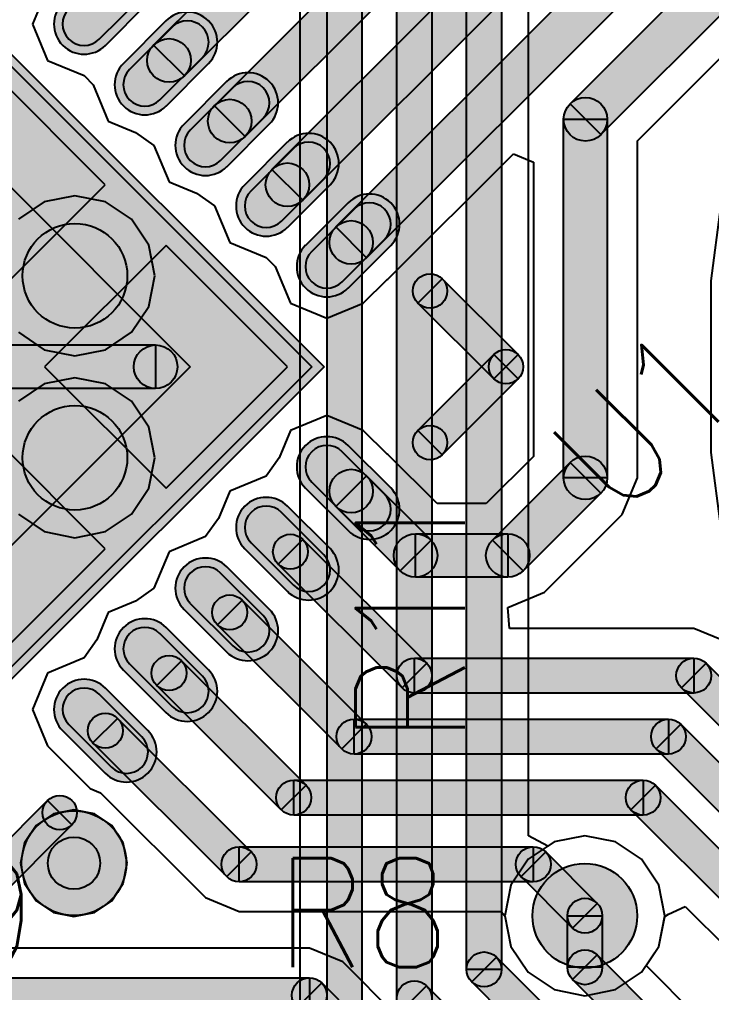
# Model space of a CAD drawing. Header units: millimetres. Extents: x -4 to 157, y -60 to 103.
# Drawn here: x 73.82 to 89.68, y 10.64 to 32.97 of the extents above; entities that cross this region are included whole.
import ezdxf

# ---------------------------------------------------------------- set-up
doc = ezdxf.new("R2010")
doc.units = ezdxf.units.MM
for name, color, linetype, true_color in [('BottomLayer', 5, 'Continuous', 0x0000ff), ('BottomOverlay', 7, 'Continuous', 0x999900), ('BottomPaste', 7, 'Continuous', 0x7f0000), ('BottomSolder', 6, 'Continuous', 0xff00ff), ('Mechanical18', 7, 'Continuous', 0x7f7f00), ('MidLayer1', 7, 'Continuous', 0x7f0000), ('MidLayer2', 7, 'Continuous', 0x3f7f00), ('TopLayer', 1, 'Continuous', 0xff0000)]:
    doc.layers.add(name, color=color, linetype=linetype, true_color=true_color)
doc.styles.add('textstyle40', font='standard')
doc.styles.add('textstyle41', font='standard')
doc.styles.add('textstyle43', font='standard')
doc.styles.add('textstyle44', font='standard')

msp = doc.modelspace()

# ---------------------------------------------------------------- hatches: boundary and pattern name
at = {"layer": 'BottomLayer', "true_color": 0x0000ff}
for points in [[(80.313, 28.822), (79.606, 29.529), (89.182, 39.105), (89.889, 38.398)], [(78.991, 30.284), (78.284, 30.991), (84.064, 36.771), (84.771, 36.064)], [(81.775, 27.5), (81.068, 28.207), (89.469, 36.608), (90.176, 35.901)], [(77.599, 31.676), (76.892, 32.383), (79.155, 34.646), (79.862, 33.939)], [(87.146, 30.326), (86.439, 31.033), (90.215, 34.808), (90.922, 34.101)], [(80.516, 25), (73, 17.484), (65.484, 25), (73, 32.516)], [(87.293, 22.45), (86.293, 22.45), (86.293, 30.679), (87.293, 30.679)], [(85.366, 20.316), (84.659, 21.023), (86.439, 22.803), (87.146, 22.096)], [(81.068, 21.793), (81.775, 22.5), (83.252, 21.023), (82.545, 20.316)], [(79.746, 20.472), (80.312, 21.037), (83.153, 18.196), (82.588, 17.631)], [(82.898, 20.169), (82.898, 21.169), (85.012, 21.169), (85.012, 20.169)], [(78.355, 19.08), (78.92, 19.645), (81.769, 16.796), (81.204, 16.231)], [(82.87, 17.513), (82.87, 18.313), (89.276, 18.313), (89.276, 17.513)], [(76.963, 17.688), (77.528, 18.254), (80.386, 15.396), (79.82, 14.831)], [(88.993, 17.631), (89.559, 18.196), (92.096, 15.659), (91.53, 15.094)], [(75.501, 16.366), (76.067, 16.931), (79.132, 13.866), (78.567, 13.3)], [(81.487, 16.113), (81.487, 16.913), (88.696, 16.913), (88.696, 16.113)], [(88.413, 16.231), (88.979, 16.796), (91.516, 14.259), (90.95, 13.694)], [(80.103, 14.713), (80.103, 15.513), (88.116, 15.513), (88.116, 14.713)], [(87.833, 14.831), (88.399, 15.396), (91.111, 12.684), (90.545, 12.119)], [(78.85, 13.183), (78.85, 13.983), (85.598, 13.983), (85.598, 13.183)], [(85.316, 13.3), (85.881, 13.866), (87.062, 12.684), (86.497, 12.119)], [(70.199, 10.177), (70.199, 10.977), (80.464, 10.977), (80.464, 10.177)], [(80.181, 10.295), (80.747, 10.86), (83.125, 8.482), (82.56, 7.916)]]:
    msp.add_hatch(color=5, dxfattribs=at).paths.add_polyline_path(points, flags=0)
h = msp.add_hatch(color=5, dxfattribs=at)
edge = h.paths.add_edge_path(flags=0)
edge.add_arc((76.271, 33.839), 0.492, 315, 495)
edge.add_line((75.923, 34.187), (74.949, 33.212))
edge.add_arc((75.297, 32.864), 0.492, 135, 315)
edge.add_line((75.645, 32.516), (76.619, 33.491))
h = msp.add_hatch(color=5, dxfattribs=at)
edge = h.paths.add_edge_path(flags=0)
edge.add_arc((77.663, 32.447), 0.492, 315, 495)
edge.add_line((77.315, 32.795), (76.341, 31.821))
edge.add_arc((76.689, 31.473), 0.492, 135, 315)
edge.add_line((77.037, 31.125), (78.011, 32.099))
h = msp.add_hatch(color=5, dxfattribs=at)
edge = h.paths.add_edge_path(flags=0)
edge.add_arc((77.245, 32.029), 0.5, 0, 360)
h = msp.add_hatch(color=5, dxfattribs=at)
edge = h.paths.add_edge_path(flags=0)
edge.add_arc((79.055, 31.055), 0.492, 315, 495)
edge.add_line((78.707, 31.403), (77.733, 30.429))
edge.add_arc((78.081, 30.081), 0.492, 135, 315)
edge.add_line((78.429, 29.733), (79.403, 30.707))
h = msp.add_hatch(color=5, dxfattribs=at)
edge = h.paths.add_edge_path(flags=0)
edge.add_arc((78.637, 30.637), 0.5, 0, 360)
h = msp.add_hatch(color=5, dxfattribs=at)
edge = h.paths.add_edge_path(flags=0)
edge.add_arc((86.793, 30.679), 0.5, 0, 360)
h = msp.add_hatch(color=5, dxfattribs=at)
edge = h.paths.add_edge_path(flags=0)
edge.add_arc((86.793, 30.679), 0.5, 0, 360)
h = msp.add_hatch(color=5, dxfattribs=at)
edge = h.paths.add_edge_path(flags=0)
edge.add_arc((80.447, 29.663), 0.492, 315, 495)
edge.add_line((80.099, 30.011), (79.125, 29.037))
edge.add_arc((79.473, 28.689), 0.492, 135, 315)
edge.add_line((79.821, 28.341), (80.795, 29.315))
h = msp.add_hatch(color=5, dxfattribs=at)
edge = h.paths.add_edge_path(flags=0)
edge.add_arc((79.96, 29.176), 0.5, 0, 360)
h = msp.add_hatch(color=5, dxfattribs=at)
edge = h.paths.add_edge_path(flags=0)
edge.add_arc((81.839, 28.271), 0.492, 315, 495)
edge.add_line((81.491, 28.619), (80.516, 27.645))
edge.add_arc((80.864, 27.297), 0.492, 135, 315)
edge.add_line((81.212, 26.949), (82.187, 27.923))
h = msp.add_hatch(color=5, dxfattribs=at)
edge = h.paths.add_edge_path(flags=0)
edge.add_arc((75.088, 27.088), 1.2, 0, 360)
h = msp.add_hatch(color=5, dxfattribs=at)
edge = h.paths.add_edge_path(flags=0)
edge.add_arc((81.421, 27.853), 0.5, 0, 360)
h = msp.add_hatch(color=5, dxfattribs=at)
edge = h.paths.add_edge_path(flags=0)
edge.add_arc((75.088, 22.912), 1.2, 0, 360)
h = msp.add_hatch(color=5, dxfattribs=at)
edge = h.paths.add_edge_path(flags=0)
edge.add_arc((80.864, 22.703), 0.492, 45, 225)
edge.add_line((80.516, 22.355), (81.491, 21.381))
edge.add_arc((81.839, 21.729), 0.492, 225, 405)
edge.add_line((82.187, 22.077), (81.212, 23.051))
h = msp.add_hatch(color=5, dxfattribs=at)
edge = h.paths.add_edge_path(flags=0)
edge.add_arc((86.793, 22.45), 0.5, 0, 360)
h = msp.add_hatch(color=5, dxfattribs=at)
edge = h.paths.add_edge_path(flags=0)
edge.add_arc((86.793, 22.45), 0.5, 0, 360)
h = msp.add_hatch(color=5, dxfattribs=at)
edge = h.paths.add_edge_path(flags=0)
edge.add_arc((81.421, 22.147), 0.5, 0, 360)
h = msp.add_hatch(color=5, dxfattribs=at)
edge = h.paths.add_edge_path(flags=0)
edge.add_arc((79.473, 21.311), 0.492, 45, 225)
edge.add_line((79.125, 20.963), (80.099, 19.989))
edge.add_arc((80.447, 20.337), 0.492, 225, 405)
edge.add_line((80.795, 20.685), (79.821, 21.659))
h = msp.add_hatch(color=5, dxfattribs=at)
edge = h.paths.add_edge_path(flags=0)
edge.add_arc((80.029, 20.755), 0.4, 0, 360)
h = msp.add_hatch(color=5, dxfattribs=at)
edge = h.paths.add_edge_path(flags=0)
edge.add_arc((82.898, 20.669), 0.5, 0, 360)
h = msp.add_hatch(color=5, dxfattribs=at)
edge = h.paths.add_edge_path(flags=0)
edge.add_arc((82.898, 20.669), 0.5, 0, 360)
h = msp.add_hatch(color=5, dxfattribs=at)
edge = h.paths.add_edge_path(flags=0)
edge.add_arc((85.012, 20.669), 0.5, 0, 360)
h = msp.add_hatch(color=5, dxfattribs=at)
edge = h.paths.add_edge_path(flags=0)
edge.add_arc((85.012, 20.669), 0.5, 0, 360)
h = msp.add_hatch(color=5, dxfattribs=at)
edge = h.paths.add_edge_path(flags=0)
edge.add_arc((78.081, 19.919), 0.492, 45, 225)
edge.add_line((77.733, 19.571), (78.707, 18.597))
edge.add_arc((79.055, 18.945), 0.492, 225, 405)
edge.add_line((79.403, 19.293), (78.429, 20.267))
h = msp.add_hatch(color=5, dxfattribs=at)
edge = h.paths.add_edge_path(flags=0)
edge.add_arc((78.637, 19.363), 0.4, 0, 360)
h = msp.add_hatch(color=5, dxfattribs=at)
edge = h.paths.add_edge_path(flags=0)
edge.add_arc((76.689, 18.527), 0.492, 45, 225)
edge.add_line((76.341, 18.18), (77.315, 17.205))
edge.add_arc((77.663, 17.553), 0.492, 225, 405)
edge.add_line((78.011, 17.901), (77.037, 18.875))
h = msp.add_hatch(color=5, dxfattribs=at)
edge = h.paths.add_edge_path(flags=0)
edge.add_arc((77.245, 17.971), 0.4, 0, 360)
h = msp.add_hatch(color=5, dxfattribs=at)
edge = h.paths.add_edge_path(flags=0)
edge.add_arc((82.87, 17.913), 0.4, 0, 360)
h = msp.add_hatch(color=5, dxfattribs=at)
edge = h.paths.add_edge_path(flags=0)
edge.add_arc((82.87, 17.913), 0.4, 0, 360)
h = msp.add_hatch(color=5, dxfattribs=at)
edge = h.paths.add_edge_path(flags=0)
edge.add_arc((89.276, 17.913), 0.4, 0, 360)
h = msp.add_hatch(color=5, dxfattribs=at)
edge = h.paths.add_edge_path(flags=0)
edge.add_arc((89.276, 17.913), 0.4, 0, 360)
h = msp.add_hatch(color=5, dxfattribs=at)
edge = h.paths.add_edge_path(flags=0)
edge.add_arc((75.297, 17.136), 0.492, 45, 225)
edge.add_line((74.949, 16.788), (75.923, 15.813))
edge.add_arc((76.271, 16.161), 0.492, 225, 405)
edge.add_line((76.619, 16.509), (75.645, 17.484))
h = msp.add_hatch(color=5, dxfattribs=at)
edge = h.paths.add_edge_path(flags=0)
edge.add_arc((75.784, 16.648), 0.4, 0, 360)
h = msp.add_hatch(color=5, dxfattribs=at)
edge = h.paths.add_edge_path(flags=0)
edge.add_arc((81.487, 16.513), 0.4, 0, 360)
h = msp.add_hatch(color=5, dxfattribs=at)
edge = h.paths.add_edge_path(flags=0)
edge.add_arc((81.487, 16.513), 0.4, 0, 360)
h = msp.add_hatch(color=5, dxfattribs=at)
edge = h.paths.add_edge_path(flags=0)
edge.add_arc((88.696, 16.513), 0.4, 0, 360)
h = msp.add_hatch(color=5, dxfattribs=at)
edge = h.paths.add_edge_path(flags=0)
edge.add_arc((88.696, 16.513), 0.4, 0, 360)
h = msp.add_hatch(color=5, dxfattribs=at)
edge = h.paths.add_edge_path(flags=0)
edge.add_arc((80.103, 15.113), 0.4, 0, 360)
h = msp.add_hatch(color=5, dxfattribs=at)
edge = h.paths.add_edge_path(flags=0)
edge.add_arc((80.103, 15.113), 0.4, 0, 360)
h = msp.add_hatch(color=5, dxfattribs=at)
edge = h.paths.add_edge_path(flags=0)
edge.add_arc((88.116, 15.113), 0.4, 0, 360)
h = msp.add_hatch(color=5, dxfattribs=at)
edge = h.paths.add_edge_path(flags=0)
edge.add_arc((88.116, 15.113), 0.4, 0, 360)
h = msp.add_hatch(color=5, dxfattribs=at)
edge = h.paths.add_edge_path(flags=0)
edge.add_arc((75.066, 13.608), 1.2, 0, 360)
h = msp.add_hatch(color=5, dxfattribs=at)
edge = h.paths.add_edge_path(flags=0)
edge.add_arc((78.85, 13.583), 0.4, 0, 360)
h = msp.add_hatch(color=5, dxfattribs=at)
edge = h.paths.add_edge_path(flags=0)
edge.add_arc((78.85, 13.583), 0.4, 0, 360)
h = msp.add_hatch(color=5, dxfattribs=at)
edge = h.paths.add_edge_path(flags=0)
edge.add_arc((85.598, 13.583), 0.4, 0, 360)
h = msp.add_hatch(color=5, dxfattribs=at)
edge = h.paths.add_edge_path(flags=0)
edge.add_arc((85.598, 13.583), 0.4, 0, 360)
h = msp.add_hatch(color=5, dxfattribs=at)
edge = h.paths.add_edge_path(flags=0)
edge.add_arc((86.78, 12.402), 1.2, 0, 360)
h = msp.add_hatch(color=5, dxfattribs=at)
edge = h.paths.add_edge_path(flags=0)
edge.add_arc((86.78, 12.402), 0.4, 0, 360)
h = msp.add_hatch(color=5, dxfattribs=at)
edge = h.paths.add_edge_path(flags=0)
edge.add_arc((80.464, 10.577), 0.4, 0, 360)
h = msp.add_hatch(color=5, dxfattribs=at)
edge = h.paths.add_edge_path(flags=0)
edge.add_arc((80.464, 10.577), 0.4, 0, 360)
at = {"layer": 'BottomOverlay', "true_color": 0x999900}
h = msp.add_hatch(color=54, dxfattribs=at)
edge = h.paths.add_edge_path(flags=0)
edge.add_arc((83.231, 26.74), 0.394, 0, 360)
for points in [[(82.952, 26.462), (83.509, 27.018), (85.249, 25.278), (84.692, 24.722)], [(83.509, 22.982), (82.952, 23.538), (84.692, 25.278), (85.249, 24.722)], [(73.278, 12.751), (72.722, 13.308), (74.462, 15.048), (75.018, 14.491)]]:
    msp.add_hatch(color=54, dxfattribs=at).paths.add_polyline_path(points, flags=0)
h = msp.add_hatch(color=54, dxfattribs=at)
edge = h.paths.add_edge_path(flags=0)
edge.add_arc((84.971, 25), 0.394, 0, 360)
h = msp.add_hatch(color=54, dxfattribs=at)
edge = h.paths.add_edge_path(flags=0)
edge.add_arc((84.971, 25), 0.394, 0, 360)
h = msp.add_hatch(color=54, dxfattribs=at)
edge = h.paths.add_edge_path(flags=0)
edge.add_arc((83.231, 23.26), 0.394, 0, 360)
h = msp.add_hatch(color=54, dxfattribs=at)
edge = h.paths.add_edge_path(flags=0)
edge.add_arc((74.74, 14.769), 0.394, 0, 360)
at = {"layer": 'BottomPaste', "true_color": 0x7f0000}
h = msp.add_hatch(color=16, dxfattribs=at)
edge = h.paths.add_edge_path(flags=0)
edge.add_arc((76.271, 33.839), 0.492, 315, 495)
edge.add_line((75.923, 34.187), (74.949, 33.212))
edge.add_arc((75.297, 32.864), 0.492, 135, 315)
edge.add_line((75.645, 32.516), (76.619, 33.491))
h = msp.add_hatch(color=16, dxfattribs=at)
edge = h.paths.add_edge_path(flags=0)
edge.add_arc((77.663, 32.447), 0.492, 315, 495)
edge.add_line((77.315, 32.795), (76.341, 31.821))
edge.add_arc((76.689, 31.473), 0.492, 135, 315)
edge.add_line((77.037, 31.125), (78.011, 32.099))
for points in [[(73, 31.959), (70.216, 29.176), (73, 26.392), (75.784, 29.176)], [(77.733, 25), (73, 20.267), (68.267, 25), (73, 29.733)], [(79.959, 25), (77.176, 27.784), (74.392, 25), (77.176, 22.216)], [(73, 18.041), (75.784, 20.824), (73, 23.608), (70.216, 20.824)]]:
    msp.add_hatch(color=16, dxfattribs=at).paths.add_polyline_path(points, flags=0)
h = msp.add_hatch(color=16, dxfattribs=at)
edge = h.paths.add_edge_path(flags=0)
edge.add_arc((79.055, 31.055), 0.492, 315, 495)
edge.add_line((78.707, 31.403), (77.733, 30.429))
edge.add_arc((78.081, 30.081), 0.492, 135, 315)
edge.add_line((78.429, 29.733), (79.403, 30.707))
h = msp.add_hatch(color=16, dxfattribs=at)
edge = h.paths.add_edge_path(flags=0)
edge.add_arc((80.447, 29.663), 0.492, 315, 495)
edge.add_line((80.099, 30.011), (79.125, 29.037))
edge.add_arc((79.473, 28.689), 0.492, 135, 315)
edge.add_line((79.821, 28.341), (80.795, 29.315))
h = msp.add_hatch(color=16, dxfattribs=at)
edge = h.paths.add_edge_path(flags=0)
edge.add_arc((81.839, 28.271), 0.492, 315, 495)
edge.add_line((81.491, 28.619), (80.516, 27.645))
edge.add_arc((80.864, 27.297), 0.492, 135, 315)
edge.add_line((81.212, 26.949), (82.187, 27.923))
h = msp.add_hatch(color=16, dxfattribs=at)
edge = h.paths.add_edge_path(flags=0)
edge.add_arc((80.864, 22.703), 0.492, 45, 225)
edge.add_line((80.516, 22.355), (81.491, 21.381))
edge.add_arc((81.839, 21.729), 0.492, 225, 405)
edge.add_line((82.187, 22.077), (81.212, 23.051))
h = msp.add_hatch(color=16, dxfattribs=at)
edge = h.paths.add_edge_path(flags=0)
edge.add_arc((79.473, 21.311), 0.492, 45, 225)
edge.add_line((79.125, 20.963), (80.099, 19.989))
edge.add_arc((80.447, 20.337), 0.492, 225, 405)
edge.add_line((80.795, 20.685), (79.821, 21.659))
h = msp.add_hatch(color=16, dxfattribs=at)
edge = h.paths.add_edge_path(flags=0)
edge.add_arc((78.081, 19.919), 0.492, 45, 225)
edge.add_line((77.733, 19.571), (78.707, 18.597))
edge.add_arc((79.055, 18.945), 0.492, 225, 405)
edge.add_line((79.403, 19.293), (78.429, 20.267))
h = msp.add_hatch(color=16, dxfattribs=at)
edge = h.paths.add_edge_path(flags=0)
edge.add_arc((76.689, 18.527), 0.492, 45, 225)
edge.add_line((76.341, 18.18), (77.315, 17.205))
edge.add_arc((77.663, 17.553), 0.492, 225, 405)
edge.add_line((78.011, 17.901), (77.037, 18.875))
h = msp.add_hatch(color=16, dxfattribs=at)
edge = h.paths.add_edge_path(flags=0)
edge.add_arc((75.297, 17.136), 0.492, 45, 225)
edge.add_line((74.949, 16.788), (75.923, 15.813))
edge.add_arc((76.271, 16.161), 0.492, 225, 405)
edge.add_line((76.619, 16.509), (75.645, 17.484))
at = {"layer": 'BottomSolder', "true_color": 0xff00ff}
h = msp.add_hatch(color=6, dxfattribs=at)
edge = h.paths.add_edge_path(flags=0)
edge.add_arc((76.271, 33.839), 0.692, 315, 495)
edge.add_line((75.782, 34.328), (74.807, 33.354))
edge.add_arc((75.297, 32.864), 0.692, 135, 315)
edge.add_line((75.786, 32.375), (76.76, 33.349))
h = msp.add_hatch(color=6, dxfattribs=at)
edge = h.paths.add_edge_path(flags=0)
edge.add_arc((77.663, 32.447), 0.692, 315, 495)
edge.add_line((77.174, 32.936), (76.199, 31.962))
edge.add_arc((76.689, 31.473), 0.692, 135, 315)
edge.add_line((77.178, 30.983), (78.152, 31.957))
msp.add_hatch(color=6, dxfattribs=at).paths.add_polyline_path([(80.799, 25), (73, 17.201), (65.201, 25), (73, 32.799)], flags=0)
h = msp.add_hatch(color=6, dxfattribs=at)
edge = h.paths.add_edge_path(flags=0)
edge.add_arc((79.055, 31.055), 0.692, 315, 495)
edge.add_line((78.566, 31.544), (77.591, 30.57))
edge.add_arc((78.081, 30.081), 0.692, 135, 315)
edge.add_line((78.57, 29.591), (79.544, 30.566))
h = msp.add_hatch(color=6, dxfattribs=at)
edge = h.paths.add_edge_path(flags=0)
edge.add_arc((80.447, 29.663), 0.692, 315, 495)
edge.add_line((79.957, 30.152), (78.983, 29.178))
edge.add_arc((79.473, 28.689), 0.692, 135, 315)
edge.add_line((79.962, 28.199), (80.936, 29.174))
h = msp.add_hatch(color=6, dxfattribs=at)
edge = h.paths.add_edge_path(flags=0)
edge.add_arc((81.839, 28.271), 0.692, 315, 495)
edge.add_line((81.349, 28.76), (80.375, 27.786))
edge.add_arc((80.864, 27.297), 0.692, 135, 315)
edge.add_line((81.354, 26.807), (82.328, 27.782))
h = msp.add_hatch(color=6, dxfattribs=at)
edge = h.paths.add_edge_path(flags=0)
edge.add_arc((80.864, 22.703), 0.692, 45, 225)
edge.add_line((80.375, 22.214), (81.349, 21.24))
edge.add_arc((81.839, 21.729), 0.692, 225, 405)
edge.add_line((82.328, 22.218), (81.354, 23.193))
h = msp.add_hatch(color=6, dxfattribs=at)
edge = h.paths.add_edge_path(flags=0)
edge.add_arc((79.473, 21.311), 0.692, 45, 225)
edge.add_line((78.983, 20.822), (79.957, 19.848))
edge.add_arc((80.447, 20.337), 0.692, 225, 405)
edge.add_line((80.936, 20.826), (79.962, 21.801))
h = msp.add_hatch(color=6, dxfattribs=at)
edge = h.paths.add_edge_path(flags=0)
edge.add_arc((78.081, 19.919), 0.692, 45, 225)
edge.add_line((77.591, 19.43), (78.566, 18.456))
edge.add_arc((79.055, 18.945), 0.692, 225, 405)
edge.add_line((79.544, 19.434), (78.57, 20.409))
h = msp.add_hatch(color=6, dxfattribs=at)
edge = h.paths.add_edge_path(flags=0)
edge.add_arc((76.689, 18.527), 0.692, 45, 225)
edge.add_line((76.199, 18.038), (77.174, 17.064))
edge.add_arc((77.663, 17.553), 0.692, 225, 405)
edge.add_line((78.152, 18.043), (77.178, 19.017))
h = msp.add_hatch(color=6, dxfattribs=at)
edge = h.paths.add_edge_path(flags=0)
edge.add_arc((75.297, 17.136), 0.692, 45, 225)
edge.add_line((74.807, 16.646), (75.782, 15.672))
edge.add_arc((76.271, 16.161), 0.692, 225, 405)
edge.add_line((76.76, 16.651), (75.786, 17.625))
at = {"layer": 'Mechanical18', "true_color": 0x7f7f00}
msp.add_hatch(color=56, dxfattribs=at).paths.add_polyline_path([(69.063, 24.5), (69.063, 25.5), (76.937, 25.5), (76.937, 24.5)], flags=0)
h = msp.add_hatch(color=56, dxfattribs=at)
edge = h.paths.add_edge_path(flags=0)
edge.add_arc((76.937, 25), 0.5, 0, 360)
at = {"layer": 'MidLayer1', "true_color": 0x7f0000}
h = msp.add_hatch(color=16, dxfattribs=at)
edge = h.paths.add_edge_path(flags=0)
edge.add_arc((75.088, 27.088), 1.2, 0, 360)
h = msp.add_hatch(color=16, dxfattribs=at)
edge = h.paths.add_edge_path(flags=0)
edge.add_arc((75.088, 22.912), 1.2, 0, 360)
h = msp.add_hatch(color=16, dxfattribs=at)
edge = h.paths.add_edge_path(flags=0)
edge.add_arc((75.066, 13.608), 1.2, 0, 360)
h = msp.add_hatch(color=16, dxfattribs=at)
edge = h.paths.add_edge_path(flags=0)
edge.add_arc((86.78, 12.402), 1.2, 0, 360)
at = {"layer": 'MidLayer2', "true_color": 0x3f7f00}
h = msp.add_hatch(color=76, dxfattribs=at)
edge = h.paths.add_edge_path(flags=0)
edge.add_arc((75.088, 27.088), 1.2, 0, 360)
h = msp.add_hatch(color=76, dxfattribs=at)
edge = h.paths.add_edge_path(flags=0)
edge.add_arc((75.088, 22.912), 1.2, 0, 360)
h = msp.add_hatch(color=76, dxfattribs=at)
edge = h.paths.add_edge_path(flags=0)
edge.add_arc((75.066, 13.608), 0.6, 0, 360)
h = msp.add_hatch(color=76, dxfattribs=at)
edge = h.paths.add_edge_path(flags=0)
edge.add_arc((86.78, 12.402), 1.2, 0, 360)
at = {"layer": 'TopLayer', "true_color": 0xff0000}
for points in [[(84.868, 11.17), (84.068, 11.17), (84.068, 35.48), (84.868, 35.48)], [(83.268, 10.507), (82.468, 10.507), (82.468, 34.817), (83.268, 34.817)], [(81.668, 4.528), (80.868, 4.528), (80.868, 34.201), (81.668, 34.201)], [(87.18, 11.22), (86.38, 11.22), (86.38, 12.402), (87.18, 12.402)], [(84.185, 10.887), (84.751, 11.453), (92.245, 3.959), (91.679, 3.393)], [(86.497, 10.938), (87.062, 11.503), (93.755, 4.81), (93.19, 4.245)], [(82.585, 10.224), (83.151, 10.79), (90.645, 3.296), (90.079, 2.73)]]:
    msp.add_hatch(color=1, dxfattribs=at).paths.add_polyline_path(points, flags=0)
h = msp.add_hatch(color=1, dxfattribs=at)
edge = h.paths.add_edge_path(flags=0)
edge.add_arc((75.088, 27.088), 1.2, 0, 360)
h = msp.add_hatch(color=1, dxfattribs=at)
edge = h.paths.add_edge_path(flags=0)
edge.add_arc((75.088, 22.912), 1.2, 0, 360)
h = msp.add_hatch(color=1, dxfattribs=at)
edge = h.paths.add_edge_path(flags=0)
edge.add_arc((75.066, 13.608), 1.2, 0, 360)
h = msp.add_hatch(color=1, dxfattribs=at)
edge = h.paths.add_edge_path(flags=0)
edge.add_arc((86.78, 12.402), 1.2, 0, 360)
h = msp.add_hatch(color=1, dxfattribs=at)
edge = h.paths.add_edge_path(flags=0)
edge.add_arc((86.78, 12.402), 0.4, 0, 360)
h = msp.add_hatch(color=1, dxfattribs=at)
edge = h.paths.add_edge_path(flags=0)
edge.add_arc((86.78, 11.22), 0.4, 0, 360)
h = msp.add_hatch(color=1, dxfattribs=at)
edge = h.paths.add_edge_path(flags=0)
edge.add_arc((86.78, 11.22), 0.4, 0, 360)
h = msp.add_hatch(color=1, dxfattribs=at)
edge = h.paths.add_edge_path(flags=0)
edge.add_arc((84.468, 11.17), 0.4, 0, 360)
h = msp.add_hatch(color=1, dxfattribs=at)
edge = h.paths.add_edge_path(flags=0)
edge.add_arc((84.468, 11.17), 0.4, 0, 360)
h = msp.add_hatch(color=1, dxfattribs=at)
edge = h.paths.add_edge_path(flags=0)
edge.add_arc((82.868, 10.507), 0.4, 0, 360)
h = msp.add_hatch(color=1, dxfattribs=at)
edge = h.paths.add_edge_path(flags=0)
edge.add_arc((82.868, 10.507), 0.4, 0, 360)

# ---------------------------------------------------------------- linework, layer by layer
at = {"layer": 'BottomLayer', "color": 5, "true_color": 0x0000ff}
for p, q in [((79.606, 29.529), (89.182, 39.105)), ((89.889, 38.398), (80.313, 28.822)), ((78.284, 30.991), (84.064, 36.771)), ((81.068, 28.207), (89.469, 36.608)), ((84.771, 36.064), (78.991, 30.284)), ((90.176, 35.901), (81.775, 27.5)), ((76.892, 32.383), (79.155, 34.646)), ((86.439, 31.033), (90.215, 34.808)), ((90.922, 34.101), (87.146, 30.326)), ((79.862, 33.939), (77.599, 31.676)), ((75.645, 32.516), (76.619, 33.491)), ((77.315, 32.795), (76.341, 31.821)), ((73, 32.516), (80.516, 25)), ((77.599, 31.676), (76.892, 32.383)), ((77.037, 31.125), (78.011, 32.099)), ((78.707, 31.403), (77.733, 30.429)), ((78.991, 30.284), (78.284, 30.991)), ((87.146, 30.326), (86.439, 31.033)), ((78.429, 29.733), (79.403, 30.707)), ((86.293, 22.45), (86.293, 30.679)), ((86.293, 30.679), (87.293, 30.679)), ((87.293, 30.679), (87.293, 22.45)), ((80.099, 30.011), (79.125, 29.037)), ((80.313, 28.822), (79.606, 29.529)), ((79.821, 28.341), (80.795, 29.315)), ((81.491, 28.619), (80.516, 27.645)), ((81.775, 27.5), (81.068, 28.207)), ((81.212, 26.949), (82.187, 27.923)), ((80.516, 25), (73, 17.484)), ((82.187, 22.077), (81.212, 23.051)), ((84.659, 21.023), (86.439, 22.803)), ((86.439, 22.803), (87.146, 22.096)), ((80.516, 22.355), (81.491, 21.381)), ((81.068, 21.793), (81.775, 22.5)), ((81.775, 22.5), (83.252, 21.023)), ((87.293, 22.45), (86.293, 22.45)), ((87.146, 22.096), (85.366, 20.316)), ((82.545, 20.316), (81.068, 21.793)), ((80.795, 20.685), (79.821, 21.659)), ((79.746, 20.472), (80.312, 21.037)), ((80.312, 21.037), (83.153, 18.196)), ((83.252, 21.023), (82.545, 20.316)), ((82.898, 20.169), (82.898, 21.169)), ((82.898, 21.169), (85.012, 21.169)), ((85.366, 20.316), (84.659, 21.023)), ((85.012, 21.169), (85.012, 20.169)), ((79.125, 20.963), (80.099, 19.989)), ((82.588, 17.631), (79.746, 20.472)), ((79.403, 19.293), (78.429, 20.267)), ((85.012, 20.169), (82.898, 20.169)), ((77.733, 19.571), (78.707, 18.597)), ((78.355, 19.08), (78.92, 19.645)), ((78.92, 19.645), (81.769, 16.796)), ((81.204, 16.231), (78.355, 19.08)), ((78.011, 17.901), (77.037, 18.875)), ((82.87, 17.513), (82.87, 18.313)), ((82.87, 18.313), (89.276, 18.313)), ((89.276, 18.313), (89.276, 17.513)), ((76.341, 18.18), (77.315, 17.205)), ((76.963, 17.688), (77.528, 18.254)), ((77.528, 18.254), (80.386, 15.396)), ((83.153, 18.196), (82.588, 17.631)), ((88.993, 17.631), (89.559, 18.196)), ((89.559, 18.196), (92.096, 15.659)), ((79.82, 14.831), (76.963, 17.688)), ((76.619, 16.509), (75.645, 17.484)), ((89.276, 17.513), (82.87, 17.513)), ((91.53, 15.094), (88.993, 17.631)), ((74.949, 16.788), (75.923, 15.813)), ((75.501, 16.366), (76.067, 16.931)), ((76.067, 16.931), (79.132, 13.866)), ((81.769, 16.796), (81.204, 16.231)), ((81.487, 16.113), (81.487, 16.913)), ((81.487, 16.913), (88.696, 16.913)), ((88.413, 16.231), (88.979, 16.796)), ((88.696, 16.913), (88.696, 16.113)), ((88.979, 16.796), (91.516, 14.259)), ((78.567, 13.3), (75.501, 16.366)), ((88.696, 16.113), (81.487, 16.113)), ((90.95, 13.694), (88.413, 16.231)), ((80.103, 14.713), (80.103, 15.513)), ((80.103, 15.513), (88.116, 15.513)), ((88.116, 15.513), (88.116, 14.713)), ((80.386, 15.396), (79.82, 14.831)), ((87.833, 14.831), (88.399, 15.396)), ((88.399, 15.396), (91.111, 12.684)), ((90.545, 12.119), (87.833, 14.831)), ((88.116, 14.713), (80.103, 14.713)), ((79.132, 13.866), (78.567, 13.3)), ((78.85, 13.183), (78.85, 13.983)), ((78.85, 13.983), (85.598, 13.983)), ((85.316, 13.3), (85.881, 13.866)), ((85.598, 13.983), (85.598, 13.183)), ((85.881, 13.866), (87.062, 12.684)), ((85.598, 13.183), (78.85, 13.183)), ((86.497, 12.119), (85.316, 13.3)), ((87.062, 12.684), (86.497, 12.119)), ((70.199, 10.977), (80.464, 10.977)), ((80.464, 10.977), (80.464, 10.177)), ((80.181, 10.295), (80.747, 10.86)), ((80.747, 10.86), (83.125, 8.482))]:
    msp.add_line(p, q, dxfattribs=at)
at = {"layer": 'BottomLayer'}
for p, q in [((74.461, 33.7), (74.115, 32.864)), ((87.983, 30.186), (91.061, 33.264)), ((74.115, 32.864), (74.461, 32.029)), ((74.461, 32.029), (75.297, 31.682)), ((75.297, 31.682), (75.507, 31.473)), ((75.507, 31.473), (75.853, 30.637)), ((75.853, 30.637), (76.48, 30.377)), ((76.48, 30.377), (76.898, 30.081)), ((87.983, 22.45), (87.983, 30.186)), ((76.898, 30.081), (77.245, 29.245)), ((82.263, 27.012), (85.14, 29.889)), ((85.14, 29.889), (85.602, 29.697)), ((85.602, 29.697), (85.602, 22.943)), ((77.245, 29.245), (77.872, 28.985)), ((77.872, 28.985), (78.29, 28.689)), ((78.29, 28.689), (78.637, 27.853)), ((89.89, 28.667), (89.667, 26.968)), ((78.637, 27.853), (79.473, 27.507)), ((79.473, 27.507), (79.682, 27.297)), ((79.682, 27.297), (80.029, 26.461)), ((81.7, 26.461), (82.243, 27.003)), ((82.243, 27.003), (82.263, 27.012)), ((89.667, 26.968), (89.667, 23.032)), ((80.029, 26.461), (80.864, 26.115)), ((80.864, 26.115), (81.7, 26.461)), ((80.864, 23.885), (80.029, 23.539)), ((81.7, 23.539), (80.864, 23.885)), ((80.029, 23.539), (79.769, 22.912)), ((82.243, 22.997), (81.7, 23.539)), ((89.667, 23.032), (89.89, 21.333)), ((79.769, 22.912), (79.473, 22.493)), ((82.263, 22.988), (82.243, 22.997)), ((83.392, 21.86), (82.263, 22.988)), ((85.602, 22.943), (84.519, 21.86)), ((79.473, 22.493), (78.637, 22.147)), ((87.635, 21.608), (87.983, 22.45)), ((78.637, 22.147), (78.377, 21.52)), ((84.519, 21.86), (83.392, 21.86)), ((78.377, 21.52), (78.081, 21.102)), ((85.854, 19.827), (87.635, 21.608)), ((78.081, 21.102), (77.245, 20.755)), ((77.245, 20.755), (76.898, 19.919)), ((76.898, 19.919), (76.48, 19.623)), ((85.012, 19.479), (85.854, 19.827)), ((76.48, 19.623), (75.853, 19.363)), ((85.054, 18.996), (85.012, 19.479)), ((75.853, 19.363), (75.593, 18.736)), ((89.276, 18.996), (85.054, 18.996)), ((90.041, 18.679), (89.276, 18.996)), ((89.276, 18.996), (89.276, 18.996)), ((75.593, 18.736), (75.297, 18.318)), ((75.297, 18.318), (74.461, 17.971)), ((74.461, 17.971), (74.115, 17.136)), ((74.115, 17.136), (74.461, 16.3)), ((74.461, 16.3), (75.435, 15.325)), ((75.435, 15.325), (75.676, 15.226)), ((75.676, 15.226), (78.084, 12.817)), ((78.084, 12.817), (78.084, 12.817)), ((78.084, 12.817), (78.85, 12.5)), ((88.699, 12.441), (89.082, 12.617)), ((89.082, 12.617), (90.062, 11.636)), ((78.85, 12.5), (78.85, 12.5)), ((78.85, 12.5), (84.863, 12.5)), ((84.863, 12.5), (84.944, 12.402)), ((84.944, 12.402), (85.084, 11.699)), ((88.475, 11.699), (88.611, 12.381)), ((88.611, 12.381), (88.699, 12.441)), ((80.464, 11.66), (70.648, 11.66)), ((81.23, 11.343), (80.464, 11.66)), ((80.464, 11.66), (80.464, 11.66)), ((85.084, 11.699), (85.482, 11.104)), ((88.077, 11.104), (88.475, 11.699)), ((82.448, 10.124), (81.23, 11.343)), ((85.482, 11.104), (86.077, 10.706)), ((87.482, 10.706), (88.077, 11.104)), ((86.077, 10.706), (86.78, 10.566)), ((86.78, 10.566), (87.482, 10.706))]:
    msp.add_line(p, q, dxfattribs=at)
for centre, radius in [((77.245, 32.029), 0.5), ((78.637, 30.637), 0.5), ((86.793, 30.679), 0.5), ((86.793, 30.679), 0.5), ((79.96, 29.176), 0.5), ((81.421, 27.853), 0.5), ((86.793, 22.45), 0.5), ((86.793, 22.45), 0.5), ((81.421, 22.147), 0.5), ((80.029, 20.755), 0.4), ((82.898, 20.669), 0.5), ((82.898, 20.669), 0.5), ((85.012, 20.669), 0.5), ((85.012, 20.669), 0.5), ((78.637, 19.363), 0.4), ((77.245, 17.971), 0.4), ((82.87, 17.913), 0.4), ((82.87, 17.913), 0.4), ((89.276, 17.913), 0.4), ((89.276, 17.913), 0.4), ((75.784, 16.648), 0.4), ((81.487, 16.513), 0.4), ((81.487, 16.513), 0.4), ((88.696, 16.513), 0.4), ((88.696, 16.513), 0.4), ((80.103, 15.113), 0.4), ((80.103, 15.113), 0.4), ((88.116, 15.113), 0.4), ((88.116, 15.113), 0.4), ((78.85, 13.583), 0.4), ((78.85, 13.583), 0.4), ((85.598, 13.583), 0.4), ((85.598, 13.583), 0.4), ((86.78, 12.402), 0.4), ((80.464, 10.577), 0.4), ((80.464, 10.577), 0.4)]:
    msp.add_circle(centre, radius, dxfattribs=at)
at = {"layer": 'BottomLayer', "color": 5, "true_color": 0x0000ff}
for centre in [(75.088, 27.088), (75.088, 22.912), (75.066, 13.608), (86.78, 12.402)]:
    msp.add_circle(centre, 1.2, dxfattribs=at)
for centre, start, end in [((75.297, 32.864), 135, 315), ((77.663, 32.447), 315, 135), ((76.689, 31.473), 135, 315), ((79.055, 31.055), 315, 135), ((78.081, 30.081), 135, 315), ((80.447, 29.663), 315, 135), ((79.473, 28.689), 135, 315), ((81.839, 28.271), 315, 135), ((80.864, 27.297), 135, 315), ((80.864, 22.703), 45, 225), ((81.839, 21.729), 225, 45), ((79.473, 21.311), 45, 225), ((80.447, 20.337), 225, 45), ((78.081, 19.919), 45, 225), ((79.055, 18.945), 225, 45), ((76.689, 18.527), 45, 225), ((77.663, 17.553), 225, 45), ((75.297, 17.136), 45, 225), ((76.271, 16.161), 225, 45)]:
    msp.add_arc(centre, 0.492, start, end, dxfattribs=at)
at = {"layer": 'BottomOverlay', "color": 54, "true_color": 0x999900}
for p, q in [((82.952, 26.462), (83.509, 27.018)), ((83.509, 27.018), (85.249, 25.278)), ((84.692, 24.722), (82.952, 26.462)), ((82.952, 23.538), (84.692, 25.278)), ((85.249, 25.278), (84.692, 24.722)), ((84.692, 25.278), (85.249, 24.722)), ((85.249, 24.722), (83.509, 22.982)), ((83.509, 22.982), (82.952, 23.538)), ((72.722, 13.308), (74.462, 15.048)), ((74.462, 15.048), (75.018, 14.491)), ((75.018, 14.491), (73.278, 12.751))]:
    msp.add_line(p, q, dxfattribs=at)
at = {"layer": 'BottomOverlay'}
for centre in [(83.231, 26.74), (84.971, 25), (84.971, 25), (83.231, 23.26), (74.74, 14.769)]:
    msp.add_circle(centre, 0.394, dxfattribs=at)
at = {"layer": 'BottomPaste', "color": 16, "true_color": 0x7f0000}
for p, q in [((75.645, 32.516), (76.619, 33.491)), ((77.315, 32.795), (76.341, 31.821)), ((75.784, 29.176), (73, 31.959)), ((77.037, 31.125), (78.011, 32.099)), ((78.707, 31.403), (77.733, 30.429)), ((78.429, 29.733), (79.403, 30.707)), ((80.099, 30.011), (79.125, 29.037)), ((73, 29.733), (77.733, 25)), ((79.821, 28.341), (80.795, 29.315)), ((73, 26.392), (75.784, 29.176)), ((81.491, 28.619), (80.516, 27.645)), ((81.212, 26.949), (82.187, 27.923)), ((77.176, 27.784), (74.392, 25)), ((79.959, 25), (77.176, 27.784)), ((77.733, 25), (73, 20.267)), ((74.392, 25), (77.176, 22.216)), ((77.176, 22.216), (79.959, 25)), ((75.784, 20.824), (73, 23.608)), ((82.187, 22.077), (81.212, 23.051)), ((80.516, 22.355), (81.491, 21.381)), ((80.795, 20.685), (79.821, 21.659)), ((73, 18.041), (75.784, 20.824)), ((79.125, 20.963), (80.099, 19.989)), ((79.403, 19.293), (78.429, 20.267)), ((77.733, 19.571), (78.707, 18.597)), ((78.011, 17.901), (77.037, 18.875)), ((76.341, 18.18), (77.315, 17.205)), ((76.619, 16.509), (75.645, 17.484)), ((74.949, 16.788), (75.923, 15.813))]:
    msp.add_line(p, q, dxfattribs=at)
for centre, start, end in [((75.297, 32.864), 135, 315), ((77.663, 32.447), 315, 135), ((76.689, 31.473), 135, 315), ((79.055, 31.055), 315, 135), ((78.081, 30.081), 135, 315), ((80.447, 29.663), 315, 135), ((79.473, 28.689), 135, 315), ((81.839, 28.271), 315, 135), ((80.864, 27.297), 135, 315), ((80.864, 22.703), 45, 225), ((81.839, 21.729), 225, 45), ((79.473, 21.311), 45, 225), ((80.447, 20.337), 225, 45), ((78.081, 19.919), 45, 225), ((79.055, 18.945), 225, 45), ((76.689, 18.527), 45, 225), ((77.663, 17.553), 225, 45), ((75.297, 17.136), 45, 225), ((76.271, 16.161), 225, 45)]:
    msp.add_arc(centre, 0.492, start, end, dxfattribs=at)
at = {"layer": 'BottomSolder', "color": 6, "true_color": 0xff00ff}
for p, q in [((75.786, 32.375), (76.76, 33.349)), ((77.174, 32.936), (76.199, 31.962)), ((73, 32.799), (80.799, 25)), ((77.178, 30.983), (78.152, 31.957)), ((78.566, 31.544), (77.591, 30.57)), ((78.57, 29.591), (79.544, 30.566)), ((79.957, 30.152), (78.983, 29.178)), ((79.962, 28.199), (80.936, 29.174)), ((81.349, 28.76), (80.375, 27.786)), ((81.354, 26.807), (82.328, 27.782)), ((80.799, 25), (73, 17.201)), ((82.328, 22.218), (81.354, 23.193)), ((80.375, 22.214), (81.349, 21.24)), ((80.936, 20.826), (79.962, 21.801)), ((78.983, 20.822), (79.957, 19.848)), ((79.544, 19.434), (78.57, 20.409)), ((77.591, 19.43), (78.566, 18.456)), ((78.152, 18.043), (77.178, 19.017)), ((76.199, 18.038), (77.174, 17.064)), ((76.76, 16.651), (75.786, 17.625)), ((74.807, 16.646), (75.782, 15.672))]:
    msp.add_line(p, q, dxfattribs=at)
for centre, start, end in [((75.297, 32.864), 135, 315), ((77.663, 32.447), 315, 135), ((76.689, 31.473), 135, 315), ((79.055, 31.055), 315, 135), ((78.081, 30.081), 135, 315), ((80.447, 29.663), 315, 135), ((79.473, 28.689), 135, 315), ((81.839, 28.271), 315, 135), ((80.864, 27.297), 135, 315), ((80.864, 22.703), 45, 225), ((81.839, 21.729), 225, 45), ((79.473, 21.311), 45, 225), ((80.447, 20.337), 225, 45), ((78.081, 19.919), 45, 225), ((79.055, 18.945), 225, 45), ((76.689, 18.527), 45, 225), ((77.663, 17.553), 225, 45), ((75.297, 17.136), 45, 225), ((76.271, 16.161), 225, 45)]:
    msp.add_arc(centre, 0.692, start, end, dxfattribs=at)
at = {"layer": 'Mechanical18', "color": 56, "true_color": 0x7f7f00}
for p, q in [((69.063, 25.5), (76.937, 25.5)), ((76.937, 25.5), (76.937, 24.5)), ((76.937, 24.5), (69.063, 24.5))]:
    msp.add_line(p, q, dxfattribs=at)
at = {"layer": 'Mechanical18'}
msp.add_circle((76.937, 25), 0.5, dxfattribs=at)
at = {"layer": 'MidLayer1'}
for p, q in [((86.077, 14.097), (85.482, 13.699)), ((86.78, 14.237), (86.077, 14.097)), ((87.482, 14.097), (86.78, 14.237)), ((88.077, 13.699), (87.482, 14.097)), ((85.482, 13.699), (85.084, 13.104)), ((88.475, 13.104), (88.077, 13.699)), ((85.084, 13.104), (84.944, 12.402)), ((88.615, 12.402), (88.475, 13.104)), ((84.944, 12.402), (85.084, 11.699)), ((88.475, 11.699), (88.615, 12.402)), ((85.084, 11.699), (85.482, 11.104)), ((88.077, 11.104), (88.475, 11.699)), ((85.482, 11.104), (86.077, 10.706)), ((87.482, 10.706), (88.077, 11.104)), ((86.077, 10.706), (86.78, 10.566)), ((86.78, 10.566), (87.482, 10.706))]:
    msp.add_line(p, q, dxfattribs=at)
at = {"layer": 'MidLayer1', "color": 16, "true_color": 0x7f0000}
for centre in [(75.088, 27.088), (75.088, 22.912), (75.066, 13.608), (86.78, 12.402)]:
    msp.add_circle(centre, 1.2, dxfattribs=at)
at = {"layer": 'MidLayer2'}
for p, q in [((75.088, 28.923), (74.386, 28.783)), ((75.79, 28.783), (75.088, 28.923)), ((74.386, 28.783), (73.79, 28.386)), ((76.386, 28.386), (75.79, 28.783)), ((76.783, 27.79), (76.386, 28.386)), ((76.923, 27.088), (76.783, 27.79)), ((76.783, 26.386), (76.923, 27.088)), ((76.386, 25.79), (76.783, 26.386)), ((73.79, 25.79), (74.386, 25.392)), ((75.79, 25.392), (76.386, 25.79)), ((74.386, 25.392), (75.088, 25.253)), ((75.088, 25.253), (75.79, 25.392)), ((74.386, 24.608), (73.79, 24.21)), ((75.088, 24.747), (74.386, 24.608)), ((75.79, 24.608), (75.088, 24.747)), ((76.386, 24.21), (75.79, 24.608)), ((76.783, 23.614), (76.386, 24.21)), ((76.923, 22.912), (76.783, 23.614)), ((76.783, 22.21), (76.923, 22.912)), ((76.386, 21.614), (76.783, 22.21)), ((73.79, 21.614), (74.386, 21.217)), ((75.79, 21.217), (76.386, 21.614)), ((74.386, 21.217), (75.088, 21.077)), ((75.088, 21.077), (75.79, 21.217)), ((74.597, 14.738), (74.201, 14.473)), ((75.066, 14.831), (74.597, 14.738)), ((75.534, 14.738), (75.066, 14.831)), ((75.931, 14.473), (75.534, 14.738)), ((74.201, 14.473), (73.935, 14.076)), ((76.196, 14.076), (75.931, 14.473)), ((73.935, 14.076), (73.842, 13.608)), ((76.289, 13.608), (76.196, 14.076)), ((86.077, 14.097), (85.482, 13.699)), ((86.78, 14.237), (86.077, 14.097)), ((87.482, 14.097), (86.78, 14.237)), ((88.077, 13.699), (87.482, 14.097)), ((85.482, 13.699), (85.084, 13.104)), ((88.475, 13.104), (88.077, 13.699)), ((73.842, 13.608), (73.935, 13.14)), ((76.196, 13.14), (76.289, 13.608)), ((73.935, 13.14), (74.201, 12.743)), ((75.931, 12.743), (76.196, 13.14)), ((85.084, 13.104), (84.944, 12.402)), ((88.615, 12.402), (88.475, 13.104)), ((74.201, 12.743), (74.597, 12.477)), ((75.534, 12.477), (75.931, 12.743)), ((74.597, 12.477), (75.066, 12.384)), ((75.066, 12.384), (75.534, 12.477)), ((84.944, 12.402), (85.084, 11.699)), ((88.475, 11.699), (88.615, 12.402)), ((85.084, 11.699), (85.482, 11.104)), ((88.077, 11.104), (88.475, 11.699)), ((85.482, 11.104), (86.077, 10.706)), ((87.482, 10.706), (88.077, 11.104)), ((86.077, 10.706), (86.78, 10.566)), ((86.78, 10.566), (87.482, 10.706))]:
    msp.add_line(p, q, dxfattribs=at)
at = {"layer": 'MidLayer2', "color": 76, "true_color": 0x3f7f00}
for centre, radius in [((75.088, 27.088), 1.2), ((75.088, 22.912), 1.2), ((75.066, 13.608), 0.6), ((86.78, 12.402), 1.2)]:
    msp.add_circle(centre, radius, dxfattribs=at)
at = {"layer": 'TopLayer', "color": 1, "true_color": 0xff0000}
for p, q in [((84.068, 11.17), (84.068, 35.48)), ((84.868, 35.48), (84.868, 11.17)), ((82.468, 10.507), (82.468, 34.817)), ((83.268, 34.817), (83.268, 10.507)), ((80.868, 4.528), (80.868, 34.201)), ((81.668, 34.201), (81.668, 4.528)), ((86.38, 11.22), (86.38, 12.402)), ((86.38, 12.402), (87.18, 12.402)), ((87.18, 12.402), (87.18, 11.22)), ((84.185, 10.887), (84.751, 11.453)), ((84.751, 11.453), (92.245, 3.959)), ((86.497, 10.938), (87.062, 11.503)), ((87.062, 11.503), (93.755, 4.81)), ((84.868, 11.17), (84.068, 11.17)), ((87.18, 11.22), (86.38, 11.22)), ((82.585, 10.224), (83.151, 10.79)), ((83.151, 10.79), (90.645, 3.296)), ((91.679, 3.393), (84.185, 10.887)), ((93.19, 4.245), (86.497, 10.938))]:
    msp.add_line(p, q, dxfattribs=at)
at = {"layer": 'TopLayer'}
for p, q in [((85.487, 14.233), (85.487, 35.48)), ((80.248, 33.778), (80.248, 4.95)), ((85.928, 13.998), (85.487, 14.233)), ((86.077, 14.097), (85.928, 13.998)), ((86.78, 14.237), (86.077, 14.097)), ((87.482, 14.097), (86.78, 14.237)), ((88.077, 13.699), (87.482, 14.097)), ((88.475, 13.104), (88.077, 13.699)), ((88.615, 12.402), (88.475, 13.104)), ((88.475, 11.699), (88.615, 12.402)), ((88.182, 11.26), (88.475, 11.699)), ((94.193, 5.249), (88.182, 11.26))]:
    msp.add_line(p, q, dxfattribs=at)
at = {"layer": 'TopLayer', "color": 1, "true_color": 0xff0000}
for centre in [(75.088, 27.088), (75.088, 22.912), (75.066, 13.608), (86.78, 12.402)]:
    msp.add_circle(centre, 1.2, dxfattribs=at)
at = {"layer": 'TopLayer'}
for centre in [(86.78, 12.402), (86.78, 11.22), (86.78, 11.22), (84.468, 11.17), (84.468, 11.17), (82.868, 10.507), (82.868, 10.507)]:
    msp.add_circle(centre, 0.4, dxfattribs=at)

# ---------------------------------------------------------------- texts
at = {"layer": 'BottomOverlay'}
for s, rotation, style, p in [('U1', 45, 'textstyle40', (87.567, 21.457)), ('R11', 90, 'textstyle41', (84.024, 16.339))]:
    msp.add_text(s, height=2.5, rotation=rotation, dxfattribs=dict(at, style=style)).set_placement(p)
for s, style, p in [('R9', 'textstyle43', (70.244, 11.22)), ('R8', 'textstyle44', (79.693, 11.22))]:
    msp.add_text(s, height=2.5, dxfattribs=dict(at, style=style)).set_placement(p)

doc.saveas('drawing.dxf')
